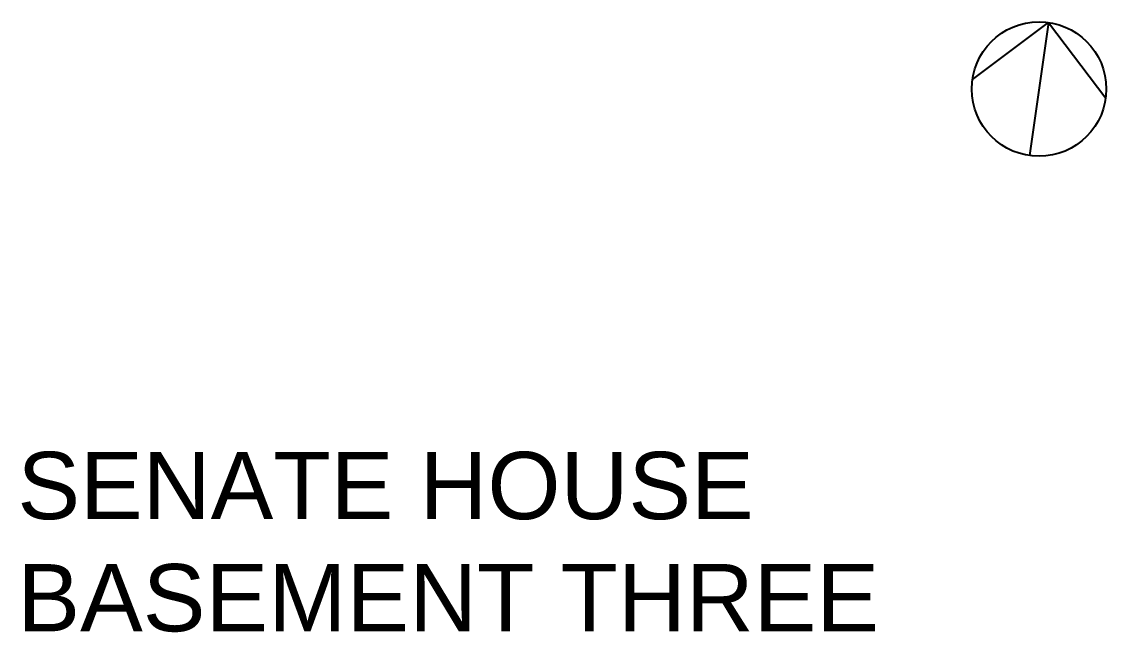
# Model space of a CAD drawing. Header units: millimetres. Extents: x -65483 to 85267, y -36001 to 67826.
# Drawn here: x -46211 to -22033, y -36001 to -22390 of the extents above; entities that cross this region are included whole.
import ezdxf

# ---------------------------------------------------------------- set-up
doc = ezdxf.new("R2010")
doc.units = ezdxf.units.MM
doc.layers.add('Boundaries_and_building_grids', color=140, linetype='Continuous')
doc.layers.add('TEXT', color=2, linetype='Continuous')
doc.styles.add('Arial1', font='arial.ttf')

msp = doc.modelspace()

# ---------------------------------------------------------------- linework, layer by layer
at = {"layer": 'Boundaries_and_building_grids', "color": 4, "linetype": 'Continuous'}
for p, q in [((-25018, -23681), (-23324, -22404)), ((-23324, -22404), (-23742, -25375)), ((-23324, -22404), (-22047, -24098))]:
    msp.add_line(p, q, dxfattribs=at)
msp.add_circle((-23533, -23890), 1500, dxfattribs=at)

# ---------------------------------------------------------------- texts
at = {"layer": 'TEXT', "linetype": 'Continuous', "insert": (-46307, -36001), "char_height": 1500, "attachment_point": 7, "style": 'Arial1'}
msp.add_mtext('SENATE HOUSE\\PBASEMENT THREE', dxfattribs=at)

doc.saveas('drawing.dxf')
